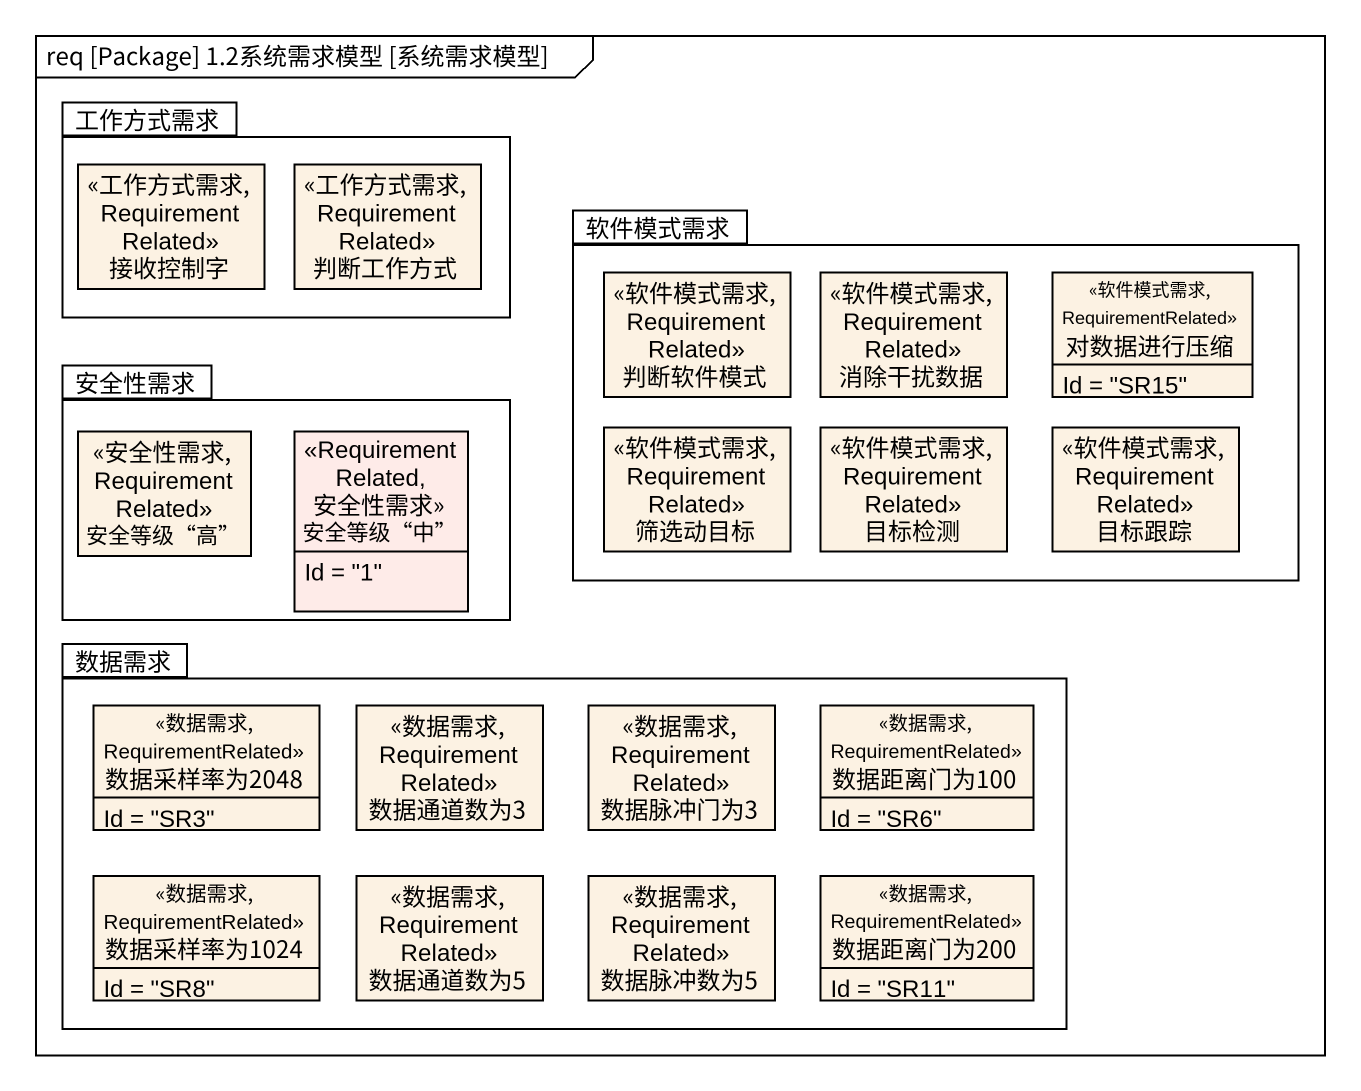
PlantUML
@startuml
mainframe req [Package] 1.2系统需求模型 [系统需求模型]
hide circle
hide empty members
package 工作方式需求 {
  class 接收控制字 <<工作方式需求, RequirementRelated>>
  class 判断工作方式 <<工作方式需求, RequirementRelated>>
}
package 软件模式需求 {
  class 判断软件模式 <<软件模式需求, RequirementRelated>>
  class 消除干扰数据 <<软件模式需求, RequirementRelated>>
  class 对数据进行压缩 <<软件模式需求, RequirementRelated>> {
    Id = "SR15"
  }
  class 筛选动目标 <<软件模式需求, RequirementRelated>>
  class 目标检测 <<软件模式需求, RequirementRelated>>
  class 目标跟踪 <<软件模式需求, RequirementRelated>>
}
package 安全性需求 {
  class "安全等级“高”" as 安全等级_高 <<安全性需求, RequirementRelated>>
  class "安全等级“中”" as 安全等级_中 <<RequirementRelated, 安全性需求>> #FEEBE8 {
    Id = "1"
  }
}
package 数据需求 {
  class 数据采样率为2048 <<数据需求, RequirementRelated>> {
    Id = "SR3"
  }
  class 数据通道数为3 <<数据需求, RequirementRelated>>
  class 数据脉冲门为3 <<数据需求, RequirementRelated>>
  class 数据距离门为100 <<数据需求, RequirementRelated>> {
    Id = "SR6"
  }
  class 数据采样率为1024 <<数据需求, RequirementRelated>> {
    Id = "SR8"
  }
  class 数据通道数为5 <<数据需求, RequirementRelated>>
  class 数据脉冲数为5 <<数据需求, RequirementRelated>>
  class 数据距离门为200 <<数据需求, RequirementRelated>> {
    Id = "SR11"
  }
}
@enduml
